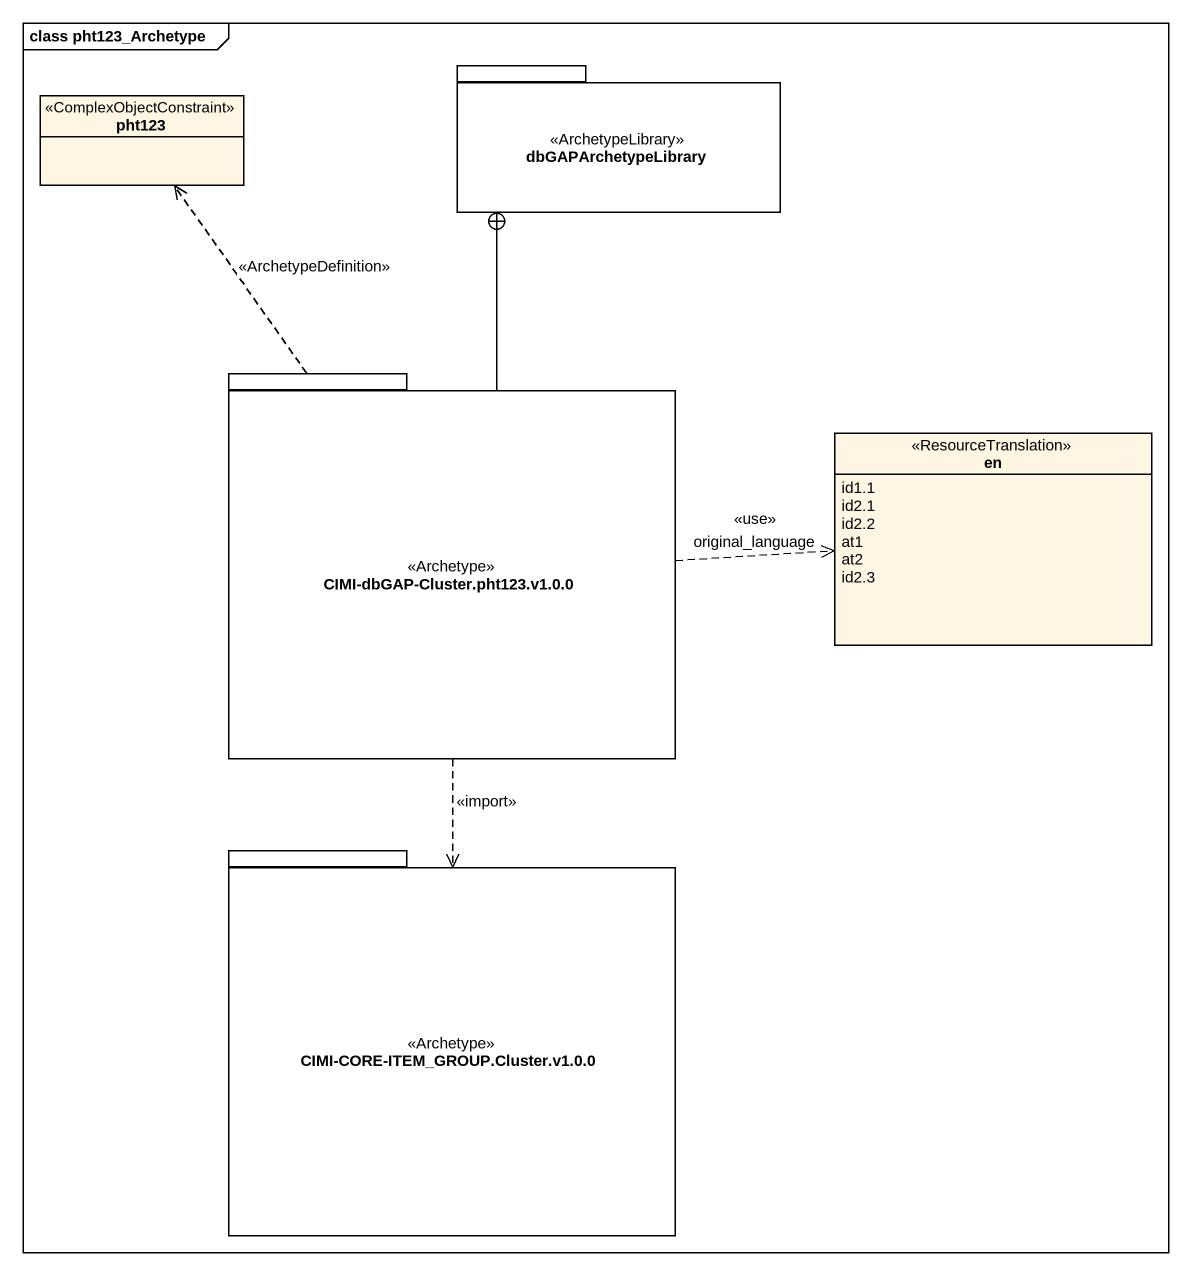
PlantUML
@startuml
mainframe class pht123_Archetype
hide circle
hide empty members
package dbGAPArchetypeLibrary <<ArchetypeLibrary>> {
}
class pht123 <<ComplexObjectConstraint>>
package "CIMI-dbGAP-Cluster.pht123.v1.0.0" as CIMI_dbGAP_Cluster_pht123 <<Archetype>> {
}
enum en <<ResourceTranslation>> {
  id1.1
  id2.1
  id2.2
  at1
  at2
  id2.3
}
package "CIMI-CORE-ITEM_GROUP.Cluster.v1.0.0" as CIMI_CORE_ITEM_GROUP <<Archetype>> {
}
CIMI_dbGAP_Cluster_pht123 -up-+ dbGAPArchetypeLibrary
CIMI_dbGAP_Cluster_pht123 .up.> pht123 : <<ArchetypeDefinition>>
CIMI_dbGAP_Cluster_pht123 .right.> en : <<use>>\noriginal_language
CIMI_dbGAP_Cluster_pht123 ..> CIMI_CORE_ITEM_GROUP : <<import>>
@enduml
